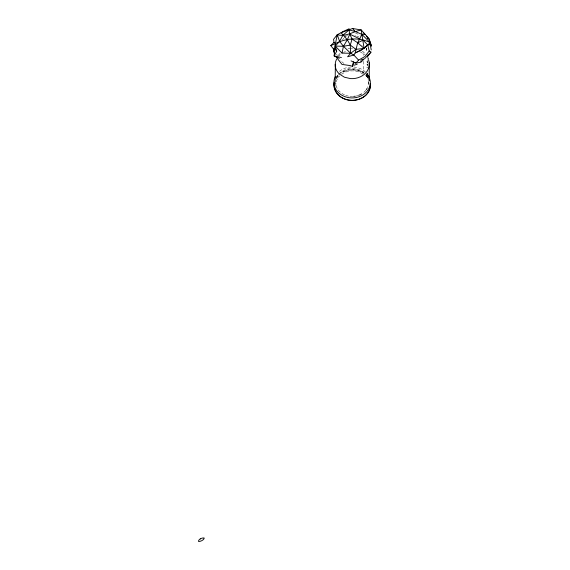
<?xml version="1.0" encoding="UTF-8"?>
<svg xmlns="http://www.w3.org/2000/svg" width="570" height="570" viewBox="0 0 570 570"><rect width="100%" height="100%" fill="white"/><g stroke="black" fill="none" stroke-linecap="round" stroke-linejoin="round"><path stroke-width="0.43" stroke-dasharray="2.85 2.14" d="M367.614 75.204C366.546 75.732 367.821 74.492 367.743 75.482L367.265 75.675L368.049 75.525L367.451 75.817L367.401 76.964L368.199 77.826L367.237 75.276L368.348 77.164M335.303 82.728L335.167 84.104M368.099 71.934L367.65 71.898M368.434 75.29A3.449 0.997 65.9 0 0 368.291 75.098L368.355 75.283M368.291 76.686L366.916 73.665M367.565 75.354L368.142 75.582L367.023 73.359M368.519 76.273L367.358 76.38L368.363 76.081M368.284 75.988L368.37 76.743M367.337 75.511L367.793 75.318L367.394 75.411M336.585 78.703L338.772 75.611M367.629 75.767L367.878 76.266L367.422 76.458M368.313 78.282C366.596 77.755 367.215 73.901 367.935 76.458C366.724 76.551 366.702 74.406 367.636 76.665M338.181 55.482L340.682 52.639M342.37 40.078L343.86 38.169M344.358 37.527L345.855 35.618M367.8 75.66L367.458 76.181C368.605 75.931 367.13 74.136 368.355 75.988M338.772 55.967L340.197 54.613M366.581 73.986L367.401 75.838L367.921 75.782M366.888 75.496L368.12 74.884M367.108 75.917L367.892 75.525M367.686 75.888L367.251 75.917L367.479 76.444M367.379 76.53L367.935 76.458M366.688 74.014L367.251 73.787L366.788 74.05L367.842 76.337M367.258 73.858L367.871 75.817M367.451 75.817L368.049 75.525L367.622 75.739L366.831 73.851M345.456 36.316L347.515 35.654M367.928 78.86L369.552 78.354M348.063 48.735L350.493 48.272M351.198 48.229L352.602 48.151M354.896 35.497L355.481 35.618M356.82 36.131L358.829 36.9M360.055 51.713L365.099 54.898M355.459 32.953L360.09 35.269M343.938 63.491L339.977 60.206M362.955 51.606L362.663 51.364L365.762 54.278M365.399 72.027L363.788 70.545A18.212 15.497 0 0 0 353.656 67.004M364.137 73.017L362.684 71.67A16.48 14.022 0 0 0 340.034 72.924M365.976 75.048L369.225 79.586M367.337 75.596L367.472 76.644M367.643 60.406L367.215 59.75M367.65 61.874C365.897 59.593 368.056 64.781 368.013 62.664M368.013 65.486L366.973 64.032L367.65 65.871M366.916 74.029L367.671 75.397M367.65 67.709L366.987 67.061L366.987 67.659M367.016 73.516L368.341 75.66M365.997 75.012L367.6 77.606L368.341 80.406M336.621 54.136L337.326 55.718M366.596 73.886L367.707 76.352M361.9 45.201L362.05 45.586M368.113 81.296L368.726 83.605A16.48 14.022 0 0 1 368.761 85.814M366.382 47.809L366.638 51.564M367.914 75.596L367.914 75.988M367.493 61.638L367.493 62.85M367.493 64.46L367.493 65.671M367.493 73.822L367.493 75.176M363.589 53.658L363.589 55.368M363.589 61.346L363.589 73.309L360.055 71.357L353.906 69.968A17.634 14.998 0 0 0 341.815 73.06M336.485 77.007A18.212 15.497 0 0 1 338.138 75.019M341.637 72.276A18.212 15.497 0 0 1 345.84 70.395L350.479 69.504A18.212 15.497 0 0 1 363.788 73.031M339.435 71.343A18.212 15.497 0 0 1 352.866 66.968M368.598 81.902A16.48 14.022 0 0 1 367.429 87.659M365.826 90.245A16.48 14.022 0 0 1 362.32 93.466M357.825 95.603A16.48 14.022 0 0 1 356.179 96.038M352.766 96.458A16.48 14.022 0 0 1 349.325 96.266M348.484 96.116A16.48 14.022 0 0 1 345.221 95.176M344.451 94.848A16.48 14.022 0 0 1 335.723 83.719M336.272 78.632A16.48 14.022 0 0 1 339.471 73.473M335.908 86.148A16.48 14.022 0 0 1 336.079 82.493M336.243 81.774A16.48 14.022 0 0 1 339.656 75.903M341.466 74.328A16.48 14.022 0 0 1 362.869 74.107M336.207 77.655A18.212 15.497 0 0 1 338.323 74.962M338.951 74.356A18.212 15.497 0 0 1 341.822 72.219L346.033 70.338A18.212 15.497 0 0 1 363.974 72.974M365.562 74.991A16.131 13.73 0 0 1 368.341 79.073M343.596 52.383A17.634 14.998 0 0 1 345.506 51.542M366.332 48.179L366.524 50.082L366.31 47.78L366.474 49.633L366.346 48.172"/><path stroke-width="0.85" d="M335.203 47.239L335.203 44.888L337.255 34.742L341.038 32.739L352.552 28.5L361.245 29.954L368.612 38.397M333.6 48.557L333.429 51.2L334.447 53.352M341.437 57.542L334.113 55.903L336.699 51.293L335.189 46.077L339.585 41.354L342.919 35.226L349.004 29.975L355.067 31.421L361.907 34.364L370.115 42.615L364.095 48.393L355.922 49.348L350.643 53.288L347.6 56.772L353.835 55.026L355.21 52.946L361.095 50.288L367.771 45.023L370.407 44.538L370.115 42.615C359.335 37.093 345.997 38.133 335.466 43.605L334.113 55.903L339.3 58.354M333.735 48.229L333.429 51.2L334.098 49.932M335.167 82.208L335.374 62.493M352.602 66.419L353.493 62.044L352.602 66.419L350.222 65.6L341.986 64.41L336.136 56.936M365.142 34.321L361.907 34.364L357.675 42.771L355.21 52.946L364.095 48.393L361.245 29.954C353.144 31.493 345.933 37.143 337.255 34.742L333.536 39.358L334.006 42.394L335.466 43.605L330.778 45.629L334.647 50.466M359.955 38.945L349.759 34.179L352.089 39.081L357.675 42.771L363.104 40.149L367.771 45.023L369.21 50.972L364.836 56.573L358.587 60.121L353.835 55.026L350.643 53.288L342.007 53.088L343.446 46.305L347.329 39.722L349.759 34.179L349.004 29.975M367.764 55.076L367.401 56.772L370.97 52.112L369.21 50.972M335.531 61.909L336.585 59.059M337.255 34.742L339.585 41.354L343.446 46.305L350.643 53.288L350.279 45.087L352.089 39.081M369.082 77.435L369.082 76.708M358.587 60.121L355.887 63.056L353.286 62.472M370.97 52.112L364.558 58.81L361.195 59.85L360.696 62.258L355.887 63.056L351.042 60.89M361.18 62.009L363.532 59.565M330.778 45.629L334.006 42.394M342.157 31.949L349.168 28.742M354.241 65.18L357.24 64.211M355.922 49.348L350.279 45.087L343.446 46.305L335.189 46.077L342.007 53.088M367.664 38.09L369.103 39.059L371.441 45.985L370.201 44.774M367.173 37.67L369.103 39.059L371.441 45.985L369.602 43.256M369.025 77.741L369.467 77.762L369.103 76.465M357.675 42.771L364.095 48.393M363.724 33.088L364.8 34.285M366.41 36.074L369.103 39.059M352.552 28.5L355.067 31.421M341.038 32.739L347.329 39.722L350.279 45.087M334.668 47.908L336.699 51.293M367.835 57.591L368.484 59.145M369.225 77.093L370.265 81.04A18.212 15.497 0 0 1 349.503 97.776A18.212 15.497 0 0 1 335.224 76.686M370.258 44.738L371.234 49.925M368.569 59.985A16.131 13.73 0 0 1 369.267 62.885C369.745 67.253 367.607 71.564 364.287 74.328A17.634 14.998 0 0 1 350.579 78.617L344.437 77.221L339.385 74.036A16.145 13.737 0 0 1 335.16 64.267M369.26 62.885L369.26 80.826M370.265 83.534A18.212 15.497 0 0 1 362.627 97.598L358.423 99.479A18.212 15.497 0 0 1 334.184 82.301M367.094 88.329A16.48 14.022 0 0 1 366.289 89.625M361.629 93.9A16.48 14.022 0 0 1 358.623 95.333M355.331 96.202A16.48 14.022 0 0 1 353.628 96.408M370.45 83.477A18.212 15.497 0 0 1 358.608 99.422L353.97 100.306A18.212 15.497 0 0 1 335.58 90.979M335.224 90.231A18.212 15.497 0 0 1 334.148 83.847M200.255 538.928A3.477 1.717 -23.4 0 0 198.666 541.5A3.954 1.952 -23.4 0 0 204.231 538.059A3.477 1.717 -23.4 0 0 200.255 538.928"/></g></svg>
